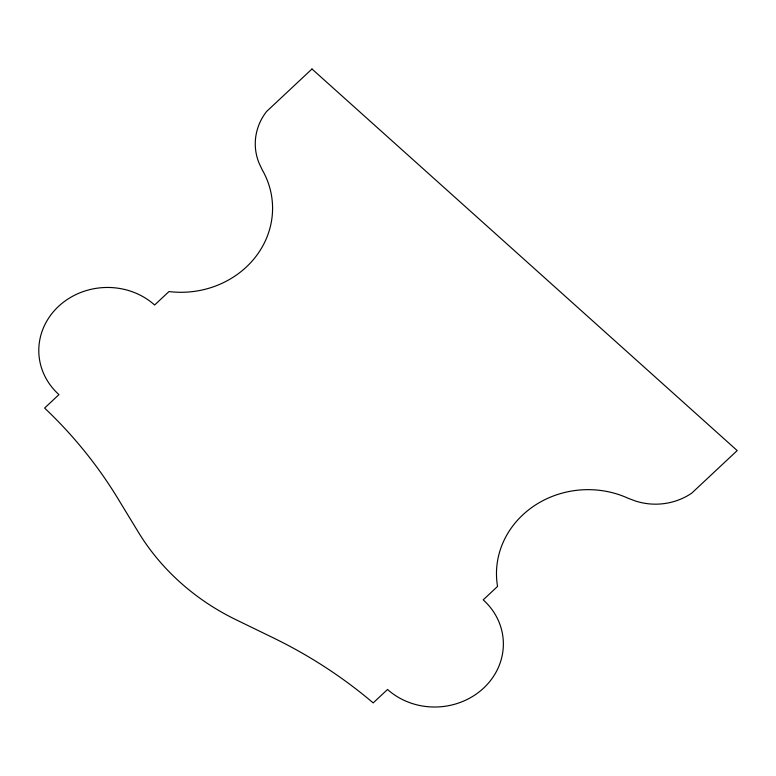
<?xml version="1.0" encoding="UTF-8"?>
<svg xmlns="http://www.w3.org/2000/svg" width="776" height="776" viewBox="0 0 776 776"><rect width="100%" height="100%" fill="white"/><g stroke="black" fill="none" stroke-linecap="round" stroke-linejoin="round"><path stroke-width="1.16" d="M311.981 68.996L266.537 111.55A60.237 55.193 -3.7 0 0 259.126 163.261L262.201 169.779A90.637 83.051 -3.7 0 1 255.935 256.429A90.637 83.051 -3.7 0 1 168.974 291.563L154.618 305.007A68.016 62.322 -3.7 0 0 58.472 306.442A68.016 62.322 -3.7 0 0 58.957 394.615L44.61 408.05A480.412 440.225 -3.7 0 1 117.719 498.26L138.351 532.161A244.847 224.371 -3.7 0 0 235.846 619.646L273.249 637.833A480.412 440.225 -3.7 0 1 373.188 702.91L387.534 689.466A68.016 62.322 -3.7 0 0 483.69 688.031A68.016 62.322 -3.7 0 0 483.205 599.867L497.552 586.423A90.637 83.051 -3.7 0 1 533.995 505.962A90.637 83.051 -3.7 0 1 628.356 498.357L635.534 501.034A60.237 55.193 -3.7 0 0 691.755 493.138L737.2 450.575L311.981 68.996"/></g></svg>
